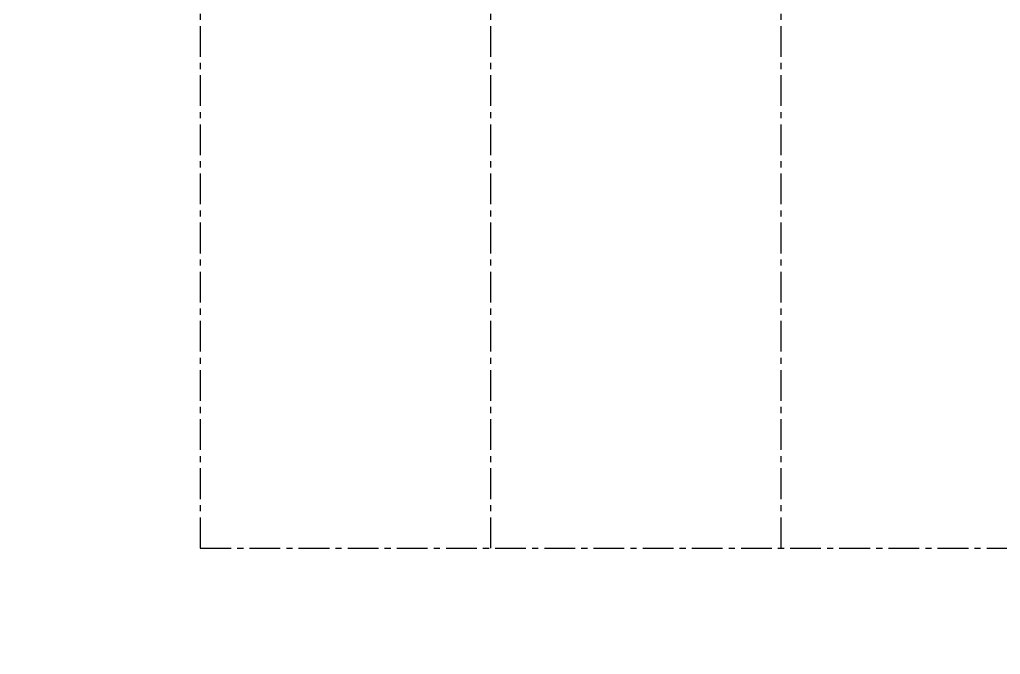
# Model space of a CAD drawing. Header units: millimetres. Extents: x -229914 to 856942, y -268655 to 87212.
# Drawn here: x 172525 to 173539, y 62143 to 62799 of the extents above; entities that cross this region are included whole.
import ezdxf

# ---------------------------------------------------------------- set-up
doc = ezdxf.new("R2010")
doc.units = ezdxf.units.MM
doc.linetypes.add('осевая', pattern=[50.8, 31.75, -6.35, 6.35, -6.35])
pattern_1 = [(45, (23143.98, 140.5), (-302.3562, 302.3562), []), (45, (23345.55, 140.5), (-302.3562, 302.3562), [])]

msp = doc.modelspace()

# ---------------------------------------------------------------- hatches: boundary and pattern name
at = {"linetype": 'осевая'}
h = msp.add_hatch(dxfattribs=at)
h.set_pattern_fill('ANSI32', color=256, scale=44.892)
h.set_pattern_definition(pattern_1)
h.paths.add_polyline_path([(170466.94923, 60452.51515), (177096.94923, 60452.51515), (177096.94923, 63832.51515), (170466.94923, 63832.51515)])
h.paths.add_polyline_path([(170906.94923, 63642.51515), (176906.94923, 63642.51515), (176906.94923, 60642.51515), (170906.94923, 60642.51515)], flags=0)
h.paths.add_polyline_path([(171106.94923, 63452.51515), (176716.94923, 63452.51515), (176716.94923, 60832.51515), (171106.94923, 60832.51515)], flags=0)
h.paths.add_polyline_path([(170906.94923, 60642.51515), (176906.94923, 60642.51515), (176906.94923, 63642.51515), (170906.94923, 63642.51515)], flags=16)
h = msp.add_hatch(dxfattribs=at)
h.set_pattern_fill('ANSI32', color=256, scale=44.892)
h.set_pattern_definition(pattern_1)
h.paths.add_polyline_path([(176906.94923, 63642.51515), (170906.94923, 63642.51515), (170906.94923, 60642.51515), (176906.94923, 60642.51515)])
h.paths.add_polyline_path([(176716.94923, 63452.51515), (176716.94923, 60832.51515), (171106.94923, 60832.51515), (171106.94923, 63452.51515)], flags=16)

# ---------------------------------------------------------------- linework, layer by layer
for p, q in [((172711.94923, 63452.51515), (172711.94923, 62252.51515)), ((173011.94923, 63452.51515), (173011.94923, 62252.51515)), ((173311.94923, 63452.51515), (173311.94923, 62252.51515)), ((172711.94923, 62252.51515), (175111.94923, 62252.51515))]:
    msp.add_line(p, q, dxfattribs=at)

doc.saveas('drawing.dxf')
